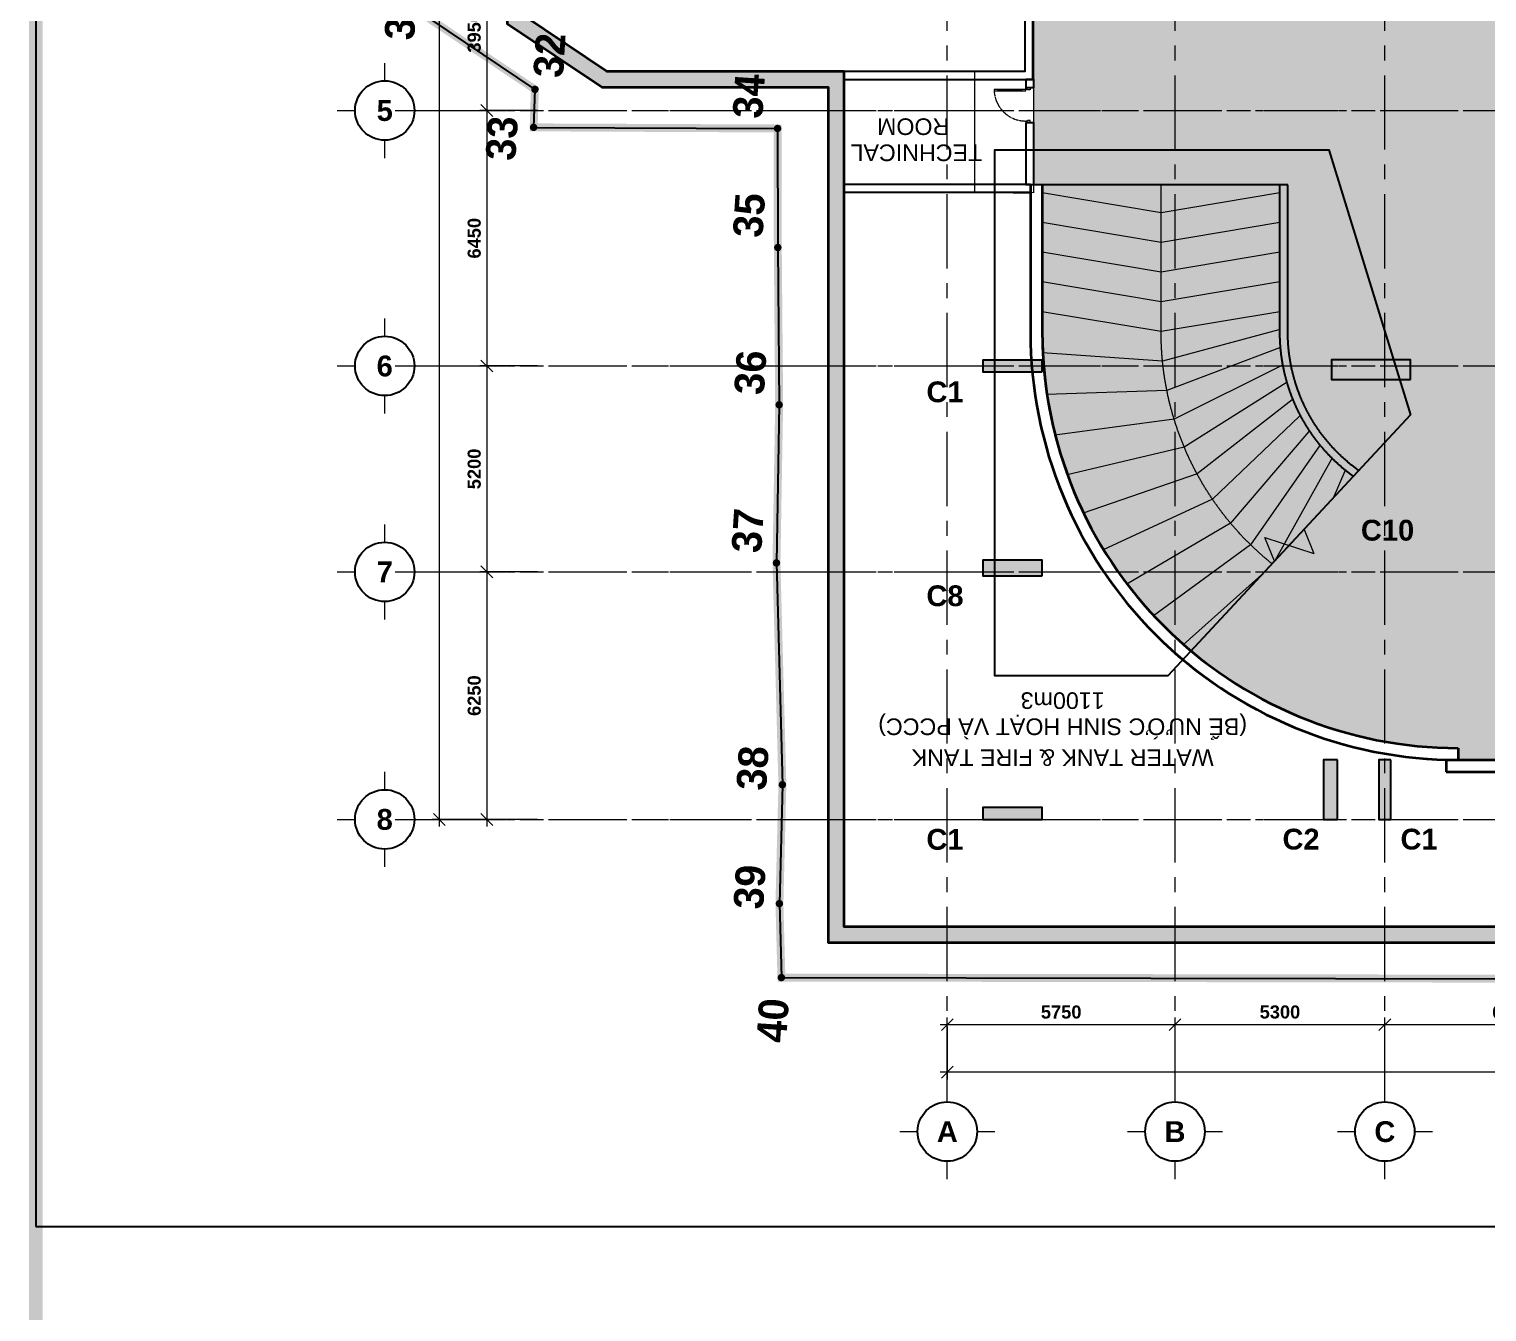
# Model space of a CAD drawing. Header units: millimetres. Extents: x -100356 to 314685, y 446 to 1273965.
# Drawn here: x 17056 to 53870, y 275825 to 308214 of the extents above; entities that cross this region are included whole.
import ezdxf
from ezdxf.enums import TextEntityAlignment as Align
from ezdxf.xclip import XClip

# ---------------------------------------------------------------- set-up
doc = ezdxf.new("R2010")
doc.units = ezdxf.units.MM
doc.header["$XCLIPFRAME"] = 2
for name, pattern in [('20180221 BF$0$b1$0$Core - tb$0$HIDDEN', [0.375, 0.25, -0.125]), ('20180221 BF$0$b2$0$Kume - Key Plan Boundary', [16, 8, -2, 4, -2]), ('20180221 BF$0$DASHDOT', [1, 0.5, -0.25, 0, -0.25]), ('20180221 BF$0$HIDDEN', [0.375, 0.25, -0.125]), ('CENTER', [2, 1.25, -0.25, 0.25, -0.25]), ('gf$0$CENTER2', [28.575, 19.05, -3.175, 3.175, -3.175]), ('gf$0$Kume - Grid Line', [10.5, 6, -1.25, 2, -1.25])]:
    doc.linetypes.add(name, pattern=pattern)
doc.layers.get('DEFPOINTS').update_dxf_attribs({"lineweight": 13})
for name, color, linetype in [('20180221 BF$0$10', 1, 'Continuous'), ('20180221 BF$0$sohieu_diem', 2, 'Continuous'), ('20180221 BF$0$TREE', 99, 'Continuous'), ('STR', 7, 'Continuous')]:
    doc.layers.add(name, color=color, linetype=linetype)
for name, color, linetype, lineweight in [('20180221 BF$0$@ color hatch', 7, 'Continuous', 13), ('20180221 BF$0$A1 - dp$0$FURNITURE', 8, 'Continuous', 5), ('20180221 BF$0$b1$0$A-_DETA----_ED', 7, 'Continuous', 9), ('20180221 BF$0$b1$0$A-_WALL----_H', 1, 'Continuous', 18), ('20180221 BF$0$b1$0$Core - tb$0$A.Concrete', 7, 'Continuous', 35), ('20180221 BF$0$b1$0$Core - tb$0$CUA', 5, 'Continuous', 9), ('20180221 BF$0$b2$0$A-_ANOT----_A', 7, 'Continuous', 5), ('20180221 BF$0$b2$0$C-_SITEBNRY_E', 1, '20180221 BF$0$b2$0$Kume - Key Plan Boundary', 100), ('20180221 BF$0$b2$0$Core - tb$0$1-thaythuong', 9, 'Continuous', 13), ('20180221 BF$0$setback', 1, 'Continuous', 13), ('20180221 BF$0$TEXT', 6, 'Continuous', 20), ('20180221 BF$0$TUONG 2', 2, 'Continuous', 25), ('20180330-Ascent Plaza-TP-Ban ve so bo$0$20180221 BF$0$Core - tb$0$A.Wall', 2, 'Continuous', 35), ('20180330-Ascent Plaza-TP-Ban ve so bo$0$20180221 BF$0$TEXT', 6, 'Continuous', 20), ('@ color hatch', 7, 'Continuous', 13), ('A.Concrete', 7, 'Continuous', 25), ('A1 - dp$0$TUONG 2', 2, 'Continuous', 25), ('gf$0$A.Axis', 251, 'gf$0$CENTER2', 13), ('LC.HA', 250, 'Continuous', 9), ('LDIM OUT', 250, 'Continuous', 13), ('LGI', 250, 'CENTER', 9), ('luoicot', 30, 'Continuous', 13), ('Text 35', 250, 'Continuous', 15)]:
    doc.layers.add(name, color=color, linetype=linetype, lineweight=lineweight)
doc.styles.add('20180221 BF$0$VAPTIMN', font='VNI-Aptima-Bold.TTF')
doc.styles.add('20180221 BF$0$VnArial', font='Font - TrueType - Arial.ttf')
doc.styles.add('20180330-Ascent Plaza-TP-Ban ve so bo$0$20180221 BF$0$VnArial', font='Font - TrueType - Arial.ttf')
doc.styles.add('ARIAL', font='Font - TrueType - Arial Bold.ttf')
doc.dimstyles.new('TL 150 OUT', dxfattribs={"dimscale": 150, "dimtxt": 2.2, "dimasz": 2, "dimexe": 1.2, "dimexo": 1.5, "dimgap": 1, "dimtad": 1, "dimdec": 0, "dimdsep": 46, "dimtxsty": 'ARIAL', "dimblk": 'OBLIQUE', "dimcen": 2, "dimdle": 1.2, "dimclrd": 256, "dimclre": 256, "dimclrt": 4, "dimaunit": 1, "dimadec": 0, "dimazin": 0, "dimtfac": 1, "dimtdec": 0, "dimtix": 1, "dimtmove": 2, "dimatfit": 3, "dimfxl": 1, "dimtolj": 1, "dimtzin": 0, "dimarcsym": 0})

# ---------------------------------------------------------------- blocks, each defined once
blk = doc.blocks.new('20180221 BF$0$b2$0$KUME - Cut Mark Symbol - Cut Mark-1823924-2nd Basement')
at = {"layer": '20180221 BF$0$b2$0$A-_ANOT----_A'}
for p, q in [((-1.83, 0), (-0.91, 1.98)), ((0.92, -1.95), (-0.91, 1.98)), ((-15, 0), (-1.83, 0)), ((1.83, 0), (15, 0)), ((1.83, 0), (0.92, -1.95))]:
    blk.add_line(p, q, dxfattribs=at)
blk = doc.blocks.new('20180221 BF$0$b2$0$KUME - Arrow - Out-543221-2nd Basement')
at = {"layer": '20180221 BF$0$b2$0$Core - tb$0$1-thaythuong'}
blk.add_hatch(color=256, dxfattribs=at).paths.add_polyline_path([(-2, 0), (0, 2), (2, 0)], flags=0)
blk = doc.blocks.new('20180221 BF$0$b2$0$KUME - Arrow - In-543223-2nd Basement')
at = {"layer": '20180221 BF$0$b2$0$Core - tb$0$1-thaythuong'}
blk.add_hatch(color=256, dxfattribs=at).paths.add_polyline_path([(-2, 0), (0, 2), (2, 0)], flags=0)
blk = doc.blocks.new('20180221 BF$0$b2$0$Family - ___-1748564-1st Basement')
at = {"layer": '20180221 BF$0$b2$0$C-_SITEBNRY_E', "lineweight": 18}
for p, q in [((112405, 50879), (61188, 50955)), ((112455, 49012), (112405, 50879)), ((112381, 46011), (112455, 49012)), ((112530, 40409), (112381, 46011)), ((112462, 36415), (112530, 40409)), ((112496, 32445), (112462, 36415)), ((112502, 29438), (112496, 32445)), ((118663, 29411), (112502, 29438)), ((118631, 28451), (118663, 29411)), ((121263, 26687), (118631, 28451))]:
    blk.add_line(p, q, dxfattribs=at)
blk = doc.blocks.new('20180221 BF$0$hientrang')
at = {"layer": '20180221 BF$0$10', "color": 1}
for p, q in [((-90121, 104815, 0), (-91714, 102077, 0)), ((-91714, 102077, 0), (-92674, 102048, 0)), ((-92674, 102048, 0), (-92312, 95898, 0)), ((-92312, 95898, 0), (-95312, 95702, 0)), ((-99272, 95417, 0), (-103263, 95232, 0)), ((-95312, 95702, 0), (-99272, 95417, 0)), ((-103263, 95232, 0), (-108843, 94729, 0)), ((-111844, 94613, 0), (-113704, 94445, 0)), ((-108843, 94729, 0), (-111844, 94613, 0)), ((-113704, 94445, 0), (-110540, 43326, 0))]:
    blk.add_line(p, q, dxfattribs=at)
at = {"layer": '20180221 BF$0$10', "color": 1, "linetype": 'Continuous'}
for p, q in [((-92312, 95898, 0), (-95312, 95702, 0)), ((-99272, 95417, 0), (-103263, 95232, 0)), ((-95312, 95702, 0), (-99272, 95417, 0)), ((-103263, 95232, 0), (-108843, 94729, 0)), ((-111844, 94613, 0), (-113704, 94445, 0)), ((-108843, 94729, 0), (-111844, 94613, 0)), ((-113704, 94445, 0), (-110540, 43326, 0))]:
    blk.add_line(p, q, dxfattribs=at)
at = {"layer": '20180221 BF$0$10', "color": 1, "linetype": 'Continuous', "elevation": 0}
blk.add_lwpolyline([(-90121, 104815), (-91714, 102077), (-92674, 102048), (-92312, 95898)], dxfattribs=at)
at = {"layer": '20180221 BF$0$setback', "color": 1, "linetype": '20180221 BF$0$DASHDOT', "ltscale": 200, "const_width": 200, "elevation": 0}
blk.add_lwpolyline([(-48586, 108443), (-61657, 107529), (-64687, 107633), (-71608, 106512), (-73129, 105984), (-73130, 105414), (-77140, 104869), (-77250, 105249), (-77680, 105219), (-77900, 105350), (-82200, 105085), (-86230, 104910), (-87270, 104902), (-90121, 104815), (-91714, 102077), (-92674, 102048), (-92312, 95898), (-95312, 95702), (-99272, 95417), (-103263, 95232), (-108843, 94729), (-111844, 94613), (-113704, 94445), (-110540, 43326)], dxfattribs=at)
at = {"layer": '20180221 BF$0$sohieu_diem', "color": 3, "const_width": 93.8, "elevation": 0}
for points in [[(-92721, 102049, 1), (-92627, 102048, 1)], [(-91761, 102077, 1), (-91667, 102077, 1)], [(-95359, 95702, 1), (-95265, 95702, 1)], [(-92359, 95898, 1), (-92265, 95898, 1)], [(-99319, 95417, 1), (-99226, 95417, 1)], [(-103310, 95232, 1), (-103216, 95232, 1)], [(-111890, 94613, 1), (-111797, 94613, 1)], [(-108890, 94729, 1), (-108796, 94729, 1)], [(-113751, 94445, 1), (-113657, 94445, 1)]]:
    blk.add_lwpolyline(points, format="xyb", close=True, dxfattribs=at)
at = {"layer": '20180221 BF$0$sohieu_diem', "color": 3, "style": '20180221 BF$0$VAPTIMN'}
for s, p in [('31', (-90682, 105203, 0)), ('33', (-93557, 102460, 0)), ('32', (-91392, 101391, 0)), ('35', (-95102, 96106, 0)), ('34', (-92101, 96302, 0)), ('36', (-99062, 95821, 0)), ('37', (-103052, 95636, 0)), ('39', (-112029, 95018, 0)), ('38', (-109029, 95134, 0)), ('40', (-115355, 94222, 0))]:
    blk.add_text(s, height=750, rotation=359.9273, dxfattribs=at).set_placement(p)
blk = doc.blocks.new('*U350')
blk.add_line((-70, 100), (-70, 700))
for points in [[(-50, 0), (-50, 800), (-90, 800), (-90, 0)], [(-50, 100), (-90, 100), (-90, 700), (-50, 700)], [(-900, -110), (-840, -110), (-840, -40), (-850, -40), (-850, 0), (-900, 0)], [(0, -110), (-60, -110), (-60, -40), (-50, -40), (-50, 0), (0, 0)]]:
    blk.add_lwpolyline(points, close=True)
at = {"linetype": '20180221 BF$0$b1$0$Core - tb$0$HIDDEN'}
blk.add_arc((-50, 0), 800, 90, 180, dxfattribs=at)
blk = doc.blocks.new('_Oblique')
at = {"color": 0, "linetype": 'ByBlock', "lineweight": -2}
blk.add_line((-0.5, -0.5), (0.5, 0.5), dxfattribs=at)
blk = doc.blocks.new('*D496')
at = {"layer": 'DEFPOINTS', "color": 0, "ltscale": 1000, "transparency": 16777216}
for p in [(2129, 24500), (3629, 24500), (2129, 20550)]:
    blk.add_point(p, dxfattribs=at)
at = {"layer": 'LDIM OUT', "lineweight": -2, "ltscale": 1000, "transparency": 16777216}
for p, q in [((3629, 20370), (3629, 24680)), ((2354, 24500), (3809, 24500)), ((2354, 20550), (3809, 20550))]:
    blk.add_line(p, q, dxfattribs=at)
at = {"layer": 'LDIM OUT', "lineweight": -2, "ltscale": 1000, "transparency": 16777216, "xscale": 300, "yscale": 300, "zscale": 300}
for p, rotation in [((3629, 24500), 90), ((3629, 20550), 270)]:
    blk.add_blockref('_Oblique', p, dxfattribs=dict(at, rotation=rotation))
at = {"layer": 'LDIM OUT', "color": 4, "ltscale": 1000, "transparency": 16777216, "insert": (3947, 22525), "char_height": 330, "attachment_point": 5, "rotation": 270, "style": 'ARIAL'}
blk.add_mtext('\\A1;3950', dxfattribs=at)
blk = doc.blocks.new('*D497')
at = {"layer": 'DEFPOINTS', "color": 0, "ltscale": 1000, "transparency": 16777216}
for p in [(2129, 30950), (3629, 30950), (2129, 24500)]:
    blk.add_point(p, dxfattribs=at)
at = {"layer": 'LDIM OUT', "lineweight": -2, "ltscale": 1000, "transparency": 16777216}
for p, q in [((2354, 30950), (3809, 30950)), ((3629, 24320), (3629, 31130)), ((2354, 24500), (3809, 24500))]:
    blk.add_line(p, q, dxfattribs=at)
at = {"layer": 'LDIM OUT', "lineweight": -2, "ltscale": 1000, "transparency": 16777216, "xscale": 300, "yscale": 300, "zscale": 300}
for p, rotation in [((3629, 30950), 90), ((3629, 24500), 270)]:
    blk.add_blockref('_Oblique', p, dxfattribs=dict(at, rotation=rotation))
at = {"layer": 'LDIM OUT', "color": 4, "ltscale": 1000, "transparency": 16777216, "insert": (3947, 27725), "char_height": 330, "attachment_point": 5, "rotation": 270, "style": 'ARIAL'}
blk.add_mtext('\\A1;6450', dxfattribs=at)
blk = doc.blocks.new('*D498')
at = {"layer": 'DEFPOINTS', "color": 0, "ltscale": 1000, "transparency": 16777216}
for p in [(2129, 36150), (3629, 36150), (2129, 30950)]:
    blk.add_point(p, dxfattribs=at)
at = {"layer": 'LDIM OUT', "lineweight": -2, "ltscale": 1000, "transparency": 16777216}
for p, q in [((2354, 36150), (3809, 36150)), ((3629, 30770), (3629, 36330)), ((2354, 30950), (3809, 30950))]:
    blk.add_line(p, q, dxfattribs=at)
at = {"layer": 'LDIM OUT', "lineweight": -2, "ltscale": 1000, "transparency": 16777216, "xscale": 300, "yscale": 300, "zscale": 300}
for p, rotation in [((3629, 36150), 90), ((3629, 30950), 270)]:
    blk.add_blockref('_Oblique', p, dxfattribs=dict(at, rotation=rotation))
at = {"layer": 'LDIM OUT', "color": 4, "ltscale": 1000, "transparency": 16777216, "insert": (3947, 33550), "char_height": 330, "attachment_point": 5, "rotation": 270, "style": 'ARIAL'}
blk.add_mtext('\\A1;5200', dxfattribs=at)
blk = doc.blocks.new('*D499')
at = {"layer": 'DEFPOINTS', "color": 0, "ltscale": 1000, "transparency": 16777216}
for p in [(2129, 42400), (3629, 42400), (2129, 36150)]:
    blk.add_point(p, dxfattribs=at)
at = {"layer": 'LDIM OUT', "lineweight": -2, "ltscale": 1000, "transparency": 16777216}
for p, q in [((2354, 42400), (3809, 42400)), ((3629, 35970), (3629, 42580)), ((2354, 36150), (3809, 36150))]:
    blk.add_line(p, q, dxfattribs=at)
at = {"layer": 'LDIM OUT', "lineweight": -2, "ltscale": 1000, "transparency": 16777216, "xscale": 300, "yscale": 300, "zscale": 300}
for p, rotation in [((3629, 42400), 90), ((3629, 36150), 270)]:
    blk.add_blockref('_Oblique', p, dxfattribs=dict(at, rotation=rotation))
at = {"layer": 'LDIM OUT', "color": 4, "ltscale": 1000, "transparency": 16777216, "insert": (3947, 39275), "char_height": 330, "attachment_point": 5, "rotation": 270, "style": 'ARIAL'}
blk.add_mtext('\\A1;6250', dxfattribs=at)
blk = doc.blocks.new('*D504')
at = {"layer": 'DEFPOINTS', "color": 0, "ltscale": 1000, "transparency": 16777216}
for p in [(-25500, 49084), (-19050, 49084), (-19050, 47584)]:
    blk.add_point(p, dxfattribs=at)
at = {"layer": 'LDIM OUT', "lineweight": -2, "ltscale": 1000, "transparency": 16777216}
for p, q in [((-25500, 48859), (-25500, 47404)), ((-19050, 48859), (-19050, 47404)), ((-25680, 47584), (-18870, 47584))]:
    blk.add_line(p, q, dxfattribs=at)
at = {"layer": 'LDIM OUT', "lineweight": -2, "ltscale": 1000, "transparency": 16777216, "xscale": 300, "yscale": 300, "zscale": 300, "rotation": 180}
blk.add_blockref('_Oblique', (-25500, 47584), dxfattribs=at)
at = {"layer": 'LDIM OUT', "lineweight": -2, "ltscale": 1000, "transparency": 16777216, "xscale": 300, "yscale": 300, "zscale": 300}
blk.add_blockref('_Oblique', (-19050, 47584), dxfattribs=at)
at = {"layer": 'LDIM OUT', "color": 4, "ltscale": 1000, "transparency": 16777216, "insert": (-22275, 47266), "char_height": 330, "attachment_point": 5, "rotation": 180, "style": 'ARIAL'}
blk.add_mtext('\\A1;6450', dxfattribs=at)
blk = doc.blocks.new('*D505')
at = {"layer": 'DEFPOINTS', "color": 0, "ltscale": 1000, "transparency": 16777216}
for p in [(-19050, 49084), (-13750, 49084), (-13750, 47584)]:
    blk.add_point(p, dxfattribs=at)
at = {"layer": 'LDIM OUT', "lineweight": -2, "ltscale": 1000, "transparency": 16777216}
for p, q in [((-19050, 48859), (-19050, 47404)), ((-13750, 48859), (-13750, 47404)), ((-19230, 47584), (-13570, 47584))]:
    blk.add_line(p, q, dxfattribs=at)
at = {"layer": 'LDIM OUT', "lineweight": -2, "ltscale": 1000, "transparency": 16777216, "xscale": 300, "yscale": 300, "zscale": 300, "rotation": 180}
blk.add_blockref('_Oblique', (-19050, 47584), dxfattribs=at)
at = {"layer": 'LDIM OUT', "lineweight": -2, "ltscale": 1000, "transparency": 16777216, "xscale": 300, "yscale": 300, "zscale": 300}
blk.add_blockref('_Oblique', (-13750, 47584), dxfattribs=at)
at = {"layer": 'LDIM OUT', "color": 4, "ltscale": 1000, "transparency": 16777216, "insert": (-16400, 47265), "char_height": 330, "attachment_point": 5, "rotation": 180, "style": 'ARIAL'}
blk.add_mtext('\\A1;5300', dxfattribs=at)
blk = doc.blocks.new('*D506')
at = {"layer": 'DEFPOINTS', "color": 0, "ltscale": 1000, "transparency": 16777216}
for p in [(-13750, 49084), (-8000, 49084), (-8000, 47584)]:
    blk.add_point(p, dxfattribs=at)
at = {"layer": 'LDIM OUT', "lineweight": -2, "ltscale": 1000, "transparency": 16777216}
for p, q in [((-13750, 48859), (-13750, 47404)), ((-8000, 48859), (-8000, 47404)), ((-13930, 47584), (-7820, 47584))]:
    blk.add_line(p, q, dxfattribs=at)
at = {"layer": 'LDIM OUT', "lineweight": -2, "ltscale": 1000, "transparency": 16777216, "xscale": 300, "yscale": 300, "zscale": 300, "rotation": 180}
blk.add_blockref('_Oblique', (-13750, 47584), dxfattribs=at)
at = {"layer": 'LDIM OUT', "lineweight": -2, "ltscale": 1000, "transparency": 16777216, "xscale": 300, "yscale": 300, "zscale": 300}
blk.add_blockref('_Oblique', (-8000, 47584), dxfattribs=at)
at = {"layer": 'LDIM OUT', "color": 4, "ltscale": 1000, "transparency": 16777216, "insert": (-10875, 47266), "char_height": 330, "attachment_point": 5, "rotation": 180, "style": 'ARIAL'}
blk.add_mtext('\\A1;5750', dxfattribs=at)
blk = doc.blocks.new('BLOCK TRUC')
for p, q in [((0, 500), (0, 800)), ((500, 0), (800, 0)), ((-800, 0), (-500, 0)), ((0, -800), (0, -500))]:
    blk.add_line(p, q)
at = {"lineweight": 25}
blk.add_circle((0, 0), 500, dxfattribs=at)
at = {"style": 'ARIAL'}
blk.add_attdef('1-2', text='', height=350, rotation=0, dxfattribs=at).set_placement((0, 0), align=Align.MIDDLE_CENTER)
blk = doc.blocks.new('*D508')
at = {"layer": 'DEFPOINTS', "color": 0, "ltscale": 1000, "transparency": 16777216}
for p in [(-49500, 49084), (-8000, 48784), (-8000, 47404)]:
    blk.add_point(p, dxfattribs=at)
at = {"layer": 'LDIM OUT', "lineweight": -2, "ltscale": 1000, "transparency": 16777216}
for p, q in [((-8000, 47629), (-8000, 48964)), ((-49680, 48784), (-7820, 48784)), ((-49500, 48859), (-49500, 48604))]:
    blk.add_line(p, q, dxfattribs=at)
at = {"layer": 'LDIM OUT', "lineweight": -2, "ltscale": 1000, "transparency": 16777216, "xscale": 300, "yscale": 300, "zscale": 300, "rotation": 180}
blk.add_blockref('_Oblique', (-49500, 48784), dxfattribs=at)
at = {"layer": 'LDIM OUT', "lineweight": -2, "ltscale": 1000, "transparency": 16777216, "xscale": 300, "yscale": 300, "zscale": 300}
blk.add_blockref('_Oblique', (-8000, 48784), dxfattribs=at)
at = {"layer": 'LDIM OUT', "color": 4, "ltscale": 1000, "transparency": 16777216, "insert": (-28750, 48466), "char_height": 330, "attachment_point": 5, "rotation": 180, "style": 'ARIAL'}
blk.add_mtext('\\A1;41500', dxfattribs=at)
blk = doc.blocks.new('*D509')
at = {"layer": 'DEFPOINTS', "color": 0, "ltscale": 1000, "transparency": 16777216}
for p in [(2129, 42400), (2129, 0), (4829, 0)]:
    blk.add_point(p, dxfattribs=at)
at = {"layer": 'LDIM OUT', "lineweight": -2, "ltscale": 1000, "transparency": 16777216}
for p, q in [((2354, 42400), (5009, 42400)), ((4829, 42580), (4829, -180)), ((2354, 0), (5009, 0))]:
    blk.add_line(p, q, dxfattribs=at)
at = {"layer": 'LDIM OUT', "lineweight": -2, "ltscale": 1000, "transparency": 16777216, "xscale": 300, "yscale": 300, "zscale": 300}
for p, rotation in [((4829, 42400), 90), ((4829, 0), 270)]:
    blk.add_blockref('_Oblique', p, dxfattribs=dict(at, rotation=rotation))
at = {"layer": 'LDIM OUT', "color": 4, "ltscale": 1000, "transparency": 16777216, "insert": (5147, 21200), "char_height": 330, "attachment_point": 5, "rotation": 270, "style": 'ARIAL'}
blk.add_mtext('\\A1;42400', dxfattribs=at)
blk = doc.blocks.new('*U573')
at = {"layer": '20180221 BF$0$b1$0$A-_DETA----_ED', "elevation": 0}
blk.add_lwpolyline([(500, -3000), (0, 0), (500, 3000)], dxfattribs=at)
blk = doc.blocks.new('*U574')
at = {"layer": '20180221 BF$0$TUONG 2', "color": 0, "linetype": 'ByBlock', "lineweight": -2}
for p, rotation in [((-23301, -15980, 0), 90.00000000000121), ((-23301, -16730, 0), 90.00000000000121), ((-23301, -17480, 0), 90.00000000000121), ((-23301, -18230, 0), 90.00000000000121), ((-23301, -18980, 0), 90.00000000000121), ((-23265, -19729, 0), 95.575925440273), ((-23155, -20470, 0), 101.3055033915811), ((-22972, -21197, 0), 107.0350813428893), ((-22716, -21902, 0), 112.7646592941976), ((-22392, -22578, 0), 118.4942372455057), ((-22002, -23218, 0), 124.2238151968139), ((-21550, -23816, 0), 129.9533931481221), ((-21040, -24366, 0), 135.6829710994303), ((-20479, -24863, 0), 141.4125490507385), ((-19870, -25300, 0), 147.1421270020466), ((-19221, -25675, 0), 152.8717049533548), ((-18537, -25983, 0), 158.6012829046629), ((-17826, -26221, 0), 164.3308608559709), ((-17095, -26388, 0), 170.060438807279), ((-16351, -26480, 0), 175.7900167585872), ((-15602, -26500, 0), 180), ((-14852, -26500, 0), 180), ((-14102, -26500, 0), 180), ((-13352, -26500, 0), 180), ((-12602, -26500, 0), 180), ((-11852, -26500, 0), 180), ((-11102, -26500, 0), 180), ((-10352, -26500, 0), 180), ((-9602, -26500, 0), 180), ((-8852, -26500, 0), 180), ((-8102, -26500, 0), 180), ((-7352, -26500, 0), 180), ((-6602, -26500, 0), 180), ((-5852, -26500, 0), 180), ((-5102, -26500, 0), 180), ((-4352, -26500, 0), 180), ((-3602, -26500, 0), 180), ((-2852, -26500, 0), 180), ((-2102, -26500, 0), 180)]:
    blk.add_blockref('*U573', p, dxfattribs=dict(at, rotation=rotation))
blk = doc.blocks.new('ramp')
at = {"layer": '20180221 BF$0$b1$0$A-_DETA----_ED', "elevation": 0}
blk.add_lwpolyline([(-2102, -26500), (-15801, -26500, -0.414214), (-23301, -19000), (-23301, -15277)], format="xyb", dxfattribs=at)
at = {"layer": '20180221 BF$0$TUONG 2', "ltscale": 0.5, "elevation": 0}
for points in [[(-26601, -15266), (-20101, -15266)], [(-2102, -23300), (-2100, -29800)]]:
    blk.add_lwpolyline(points, dxfattribs=at)
for points in [[(-2102, -29500), (-15801, -29500, -0.414214), (-26301, -19000), (-26301, -15266)], [(-2102, -23500), (-15801, -23500, -0.414214), (-20301, -19000), (-20301, -15277)], [(-2102, -23300), (-15801, -23300, -0.414214), (-20101, -19000), (-20101, -15277)]]:
    blk.add_lwpolyline(points, format="xyb", dxfattribs=at)
at = {"layer": '20180221 BF$0$TUONG 2'}
blk.add_blockref('*U574', (0, 0), dxfattribs=at)
blk = doc.blocks.new('X-GRID')
at = {"layer": 'LGI', "ltscale": 1500}
for p, q in [((-19050, 49486.8), (-19050, -7272.6)), ((-13750, 49486.8), (-13750, -7272.6)), ((-8000, 49486.8), (-8000, -7272.6)), ((5008.8, 42400), (-57318.6, 42400)), ((5008.8, 36150), (-57318.6, 36150)), ((5008.8, 30950), (-57318.6, 30950)), ((5008.8, 24500), (-57318.6, 24500))]:
    blk.add_line(p, q, dxfattribs=at)
at = {"xscale": 1.5, "yscale": 1.5, "zscale": 1.5, "rotation": 180}
for p, values in [((-19050, 50284), {'1-2': 'C'}), ((-13750, 50284), {'1-2': 'B'}), ((-8000, 50284), {'1-2': 'A'}), ((6208.8, 42400), {'1-2': '8'}), ((6208.8, 36150), {'1-2': '7'}), ((6208.8, 30950), {'1-2': '6'}), ((6208.8, 24500), {'1-2': '5'})]:
    blk.add_blockref('BLOCK TRUC', p, dxfattribs=at).add_auto_attribs(values)
at = {"layer": 'LDIM OUT', "ltscale": 1000}
for base, p1, p2, picture, middle in [((-8000, 48784), (-49500, 49084), (-8000, 47404), '*D508', (-28750, 48465.5)), ((-19050, 47584), (-25500, 49084), (-19050, 49084), '*D504', (-22275, 47265.5)), ((-13750, 47584), (-19050, 49084), (-13750, 49084), '*D505', (-16400, 47265.4)), ((-8000, 47584), (-13750, 49084), (-8000, 49084), '*D506', (-10875, 47265.5))]:
    dim = blk.add_linear_dim(base=base, p1=p1, p2=p2, dimstyle='TL 150 OUT', override={"dimtad": 4}, dxfattribs=at)
    dim.commit()
    dim.dimension.update_dxf_attribs({"geometry": picture, "text_midpoint": middle})
for base, p1, p2, picture, middle in [((3628.8, 42400), (2128.8, 36150), (2128.8, 42400), '*D499', (3947.3, 39275)), ((4828.8, 0), (2128.8, 42400), (2128.8, 0), '*D509', (5147.3, 21200)), ((3628.8, 36150), (2128.8, 30950), (2128.8, 36150), '*D498', (3947.3, 33550)), ((3628.8, 30950), (2128.8, 24500), (2128.8, 30950), '*D497', (3947.3, 27725)), ((3628.8, 24500), (2128.8, 20550), (2128.8, 24500), '*D496', (3947.4, 22525))]:
    dim = blk.add_linear_dim(base=base, p1=p1, p2=p2, angle=90, dimstyle='TL 150 OUT', override={"dimtad": 4}, dxfattribs=at)
    dim.commit()
    dim.dimension.update_dxf_attribs({"geometry": picture, "text_midpoint": middle})
blk = doc.blocks.new('A$C60262ED2')
at = {"layer": 'LC.HA'}
h = blk.add_hatch(color=256, dxfattribs=at)
h.dxf.hatch_style = 1
h.paths.add_polyline_path([(17808, 20384), (17808, 20684), (16308, 20684), (16308, 20384)])
h = blk.add_hatch(color=256, dxfattribs=at)
h.dxf.hatch_style = 1
h.paths.add_polyline_path([(27108, 20188), (27108, 20688), (25108, 20688), (25108, 20188)])
h = blk.add_hatch(color=256, dxfattribs=at)
h.dxf.hatch_style = 1
h.paths.add_polyline_path([(17808, 15234), (17808, 15634), (16308, 15634), (16308, 15234)])
h = blk.add_hatch(color=256, dxfattribs=at)
h.dxf.hatch_style = 1
h.paths.add_polyline_path([(25259, 10584), (24909, 10584), (24909, 9084), (25259, 9084)])
h = blk.add_hatch(color=256, dxfattribs=at)
h.dxf.hatch_style = 1
h.paths.add_polyline_path([(26609, 10584), (26309, 10584), (26309, 9084), (26609, 9084)])
h = blk.add_hatch(color=256, dxfattribs=at)
h.dxf.hatch_style = 1
h.paths.add_polyline_path([(17808, 9084), (17808, 9384), (16308, 9384), (16308, 9084)])
at = {"layer": 'STR', "ltscale": 1000, "elevation": 0}
for points in [[(17808, 20384), (17808, 20684), (16308, 20684), (16308, 20384)], [(27108, 20188), (27108, 20688), (25108, 20688), (25108, 20188)], [(17808, 15234), (17808, 15634), (16308, 15634), (16308, 15234)], [(25259, 10584), (24909, 10584), (24909, 9084), (25259, 9084)], [(26609, 10584), (26309, 10584), (26309, 9084), (26609, 9084)], [(17808, 9084), (17808, 9384), (16308, 9384), (16308, 9084)]]:
    blk.add_lwpolyline(points, close=True, dxfattribs=at)
at = {"rotation": 180}
blk.add_blockref('X-GRID', (7409, 51484, 0), dxfattribs=at)
at = {"layer": 'Text 35', "ltscale": 1000, "style": 'ARIAL'}
for s, p in [('C1', (14882, 19618, 0)), ('C10', (25854, 16124, 0)), ('C8', (14881, 14468, 0)), ('C1', (14881, 8318, 0)), ('C2', (23874, 8323, 0)), ('C1', (26854, 8323, 0))]:
    blk.add_text(s, height=525, dxfattribs=at).set_placement(p)
blk = doc.blocks.new('column')
at = {"layer": 'luoicot', "ltscale": 0.5}
blk.add_blockref('A$C60262ED2', (-47109, -40384, 0), dxfattribs=at)

msp = doc.modelspace()

# ---------------------------------------------------------------- hatches: boundary and pattern name
at = {"layer": '20180221 BF$0$b1$0$A-_WALL----_H'}
h = msp.add_hatch(color=250, dxfattribs=at)
h.paths.add_polyline_path([(29140.7, 333715.3), (83338.5, 333715.3), (84916, 322600), (115531.1, 329953.9), (117417.3, 324097.5), (137970.3, 330717), (139564.1, 325268.3), (145578.1, 304707.7), (84657.1, 297401.1), (86145.9, 285144.4), (37240.3, 285144.4), (37240.3, 306744.8), (31526.6, 306744.8), (29140.7, 308343.6)])
h.paths.add_polyline_path([(29540.7, 333315.3), (82991.2, 333315.3), (84581.7, 322108.4), (115264.1, 329478.4), (117159.2, 323594.2), (137701.7, 330210.3), (139180.2, 325156), (145061.6, 305048.7), (84211.7, 297750.6), (85694.4, 285544.4), (37640.3, 285544.4), (37640.3, 307144.8), (31648.3, 307144.8), (29540.7, 308557.1)], flags=16)
at = {"layer": '@ color hatch', "ltscale": 0.5}
h = msp.add_hatch(color=252, dxfattribs=at)
h.dxf.hatch_style = 1
edge = h.paths.add_edge_path()
edge.add_line((29540.6, 333315.3), (29540.6, 319459.8))
edge.add_line((29540.6, 319459.8), (32244.4, 319451.9))
edge.add_line((32244.4, 319451.9), (32244.4, 321359.9))
edge.add_line((32244.4, 321359.9), (36088.6, 321359.9))
edge.add_line((36088.6, 321359.9), (36088.6, 318025))
edge.add_line((36088.6, 318025), (42425.5, 318025))
edge.add_line((42425.5, 318025), (42425.5, 304294.4))
edge.add_line((42425.5, 304294.4), (42643.5, 304294.4))
edge.add_line((42643.5, 304294.4), (42643.5, 300559.8))
edge.add_arc((53143.5, 300559.8), 10500, 180, 270)
edge.add_line((53143.5, 290059.8), (53143.5, 289759.8))
edge.add_line((53143.5, 289759.8), (66842.4, 289759.8))
edge.add_line((66842.4, 289759.8), (66842.4, 285544.4))
edge.add_line((66842.4, 285544.4), (85694.2, 285544.4))
edge.add_line((85694.2, 285544.4), (84230, 297752.8))
edge.add_line((84230, 297752.8), (145061.4, 305048.7))
edge.add_line((145061.4, 305048.7), (137701.6, 330210.3))
edge.add_line((137701.6, 330210.3), (117159, 323594.2))
edge.add_line((117159, 323594.2), (115263.9, 329478.4))
edge.add_line((115263.9, 329478.4), (84581.5, 322108.4))
edge.add_line((84581.5, 322108.4), (82991, 333315.3))
edge.add_line((82991, 333315.3), (79044.2, 333315.3))
edge.add_line((79044.2, 333315.3), (79044.2, 329159.8))
edge.add_line((79044.2, 329159.8), (72890.8, 329159.8))
edge.add_line((72890.8, 329159.8), (72890.8, 333315.4))
edge.add_line((72890.8, 333315.4), (29540.6, 333315.3))
h.paths.add_polyline_path([(106186.1, 316249.6), (105230.1, 324195), (110701.6, 325624.6), (112252.7, 324676.9), (113166.7, 317090.6)], flags=16)
h.paths.add_polyline_path([(63470.6, 303338.6), (68944.2, 303338.7), (68944.2, 308376.9), (71340.6, 308376.9), (71340.6, 319559.9), (66242.8, 319559.8), (66242.8, 317159.8), (63472.9, 317159.8), (63472.9, 316959.8)], flags=16)
h.paths.add_polyline_path([(126157.7, 319989.4), (125778.5, 323155.5), (131668.6, 325271.6), (134228.4, 325576), (134501.2, 323298.8), (134774, 321021.5)], flags=16)

# ---------------------------------------------------------------- linework, layer by layer
at = {"layer": '20180221 BF$0$@ color hatch', "color": 7, "linetype": '20180221 BF$0$HIDDEN', "ltscale": 1000, "const_width": 30, "elevation": 0}
msp.add_lwpolyline([(115264.1, 329478.4), (84581.7, 322108.4), (82991.2, 333315.3), (79044.4, 333315.3), (79044.4, 329159.8), (72890.9, 329159.8), (72890.9, 333315.4), (29540.7, 333315.3), (29540.7, 319459.8), (32244.6, 319451.9), (32244.6, 321359.9), (36088.8, 321359.9), (36088.8, 318025), (42425.7, 318025), (42425.7, 304294.4), (42643.7, 304294.4), (42643.7, 300559.8, 0.4142136), (53143.7, 290059.8), (53143.7, 289759.8), (66842.6, 289759.8), (66842.6, 285544.4), (85694.4, 285544.4), (84230.2, 297752.8), (145061.6, 305048.7)], format="xyb", dxfattribs=at)
msp.add_lwpolyline([(29540.7, 319451.9), (32244.6, 319451.9), (32244.6, 321359.9), (36088.8, 321359.9), (36088.8, 318025), (42425.7, 318025), (42425.7, 304088.8), (37640.3, 304088.8)], dxfattribs=at)
msp.add_lwpolyline([(29540.7, 319259.8), (29540.7, 308557.1), (31648.3, 307144.8), (42201.6, 307144.8), (42201.6, 309959.9), (35888.8, 309959.9), (35885.1, 311755), (35885.1, 319259.8)], close=True, dxfattribs=at)
msp.add_lwpolyline([(37640.3, 304088.8), (42340, 304088.8), (42343.7, 300548.7, 0.4057998), (52843.7, 289764), (52843.7, 289463.9), (64039, 289463.9), (64039, 285544.4), (37640.3, 285544.4)], format="xyb", close=True, dxfattribs=at)
at = {"layer": '20180221 BF$0$A1 - dp$0$FURNITURE', "ltscale": 0.5, "elevation": 0}
msp.add_lwpolyline([(40940.4, 304083.9), (40940.4, 307139.5)], dxfattribs=at)
at = {"layer": '20180221 BF$0$b1$0$Core - tb$0$A.Concrete', "elevation": 0}
for points in [[(29140.7, 333715.3), (83338.5, 333715.3), (84916, 322600), (115531.1, 329953.9), (117417.3, 324097.5), (137970.3, 330717), (139564.1, 325268.3), (145578.1, 304707.7), (84657.1, 297401.1), (86145.9, 285144.4), (37240.3, 285144.4), (37240.3, 306744.8), (31526.6, 306744.8), (29140.7, 308343.6)], [(29540.7, 333315.3), (82991.2, 333315.3), (84581.7, 322108.4), (115264.1, 329478.4), (117159.2, 323594.2), (137701.7, 330210.3), (139180.2, 325156), (145061.6, 305048.7), (84211.7, 297750.6), (85694.4, 285544.4), (37640.3, 285544.4), (37640.3, 307144.8), (31648.3, 307144.8), (29540.7, 308557.1)]]:
    msp.add_lwpolyline(points, close=True, dxfattribs=at)
at = {"layer": '20180221 BF$0$TUONG 2', "ltscale": 0.5}
for p, q in [((41905.4, 304088.9, 0), (42380.8, 304088.9, 0)), ((37640.4, 294710, 0), (37640.4, 294380, 0))]:
    msp.add_line(p, q, dxfattribs=at)
at = {"layer": '20180221 BF$0$TUONG 2', "ltscale": 0.5, "elevation": 0}
for points in [[(42225.7, 306944.8), (42225.7, 306744.8), (42425.7, 306744.8), (42425.7, 306944.8)], [(42225.7, 305844.8), (42225.7, 304294.4), (42425.7, 304294.4), (42425.7, 305844.8)], [(42343.7, 304294.4), (37640.3, 304294.4), (37640.3, 304094.4), (42343.7, 304094.4)]]:
    msp.add_lwpolyline(points, close=True, dxfattribs=at)
for points in [[(42340, 304297.5), (42340, 300562.9, 0.3742409), (51650.3, 289866.1, 0.3742409)], [(42640, 304297.5), (42640, 300562.9, 0.368774), (51492.2, 290193, 0.368774)]]:
    msp.add_lwpolyline(points, format="xyb", dxfattribs=at)
at = {"layer": '20180330-Ascent Plaza-TP-Ban ve so bo$0$20180221 BF$0$Core - tb$0$A.Wall', "ltscale": 0.5, "elevation": 0}
for points in [[(42343.7, 304294.4), (42343.7, 300559.8, 0.4142136), (53143.7, 289759.8), (66842.6, 289759.8)], [(42643.7, 304294.4), (42643.7, 300559.8, 0.4142136), (53143.7, 290059.8)], [(52843.7, 289463.9, 0.0067577), (53143.7, 289459.8), (66842.6, 289459.8)]]:
    msp.add_lwpolyline(points, format="xyb", dxfattribs=at)
for points in [[(52843.7, 289764), (52843.7, 289463.9)], [(53143.7, 290059.8), (53143.7, 289759.8)]]:
    msp.add_lwpolyline(points, dxfattribs=at)
at = {"layer": 'A1 - dp$0$TUONG 2', "ltscale": 0.5, "elevation": 0}
msp.add_lwpolyline([(42401.6, 309959.9), (42201.6, 309959.9), (42201.6, 307144.8), (37640.3, 307144.8), (37640.3, 306944.8), (42401.6, 306944.8)], close=True, dxfattribs=at)
at = {"layer": 'DEFPOINTS', "const_width": 345.1, "elevation": 0}
msp.add_lwpolyline([(17228.7, 265975.5), (17228.7, 366757.2), (159772.7, 366757.2), (159772.7, 265975.5)], close=True, dxfattribs=at)
at = {"layer": 'gf$0$A.Axis', "linetype": 'gf$0$Kume - Grid Line', "lineweight": 9, "ltscale": 100}
for p, q in [((26299.5, 306159.8, 0), (89559.5, 306159.8, 0)), ((26299.5, 299709.8, 0), (89559.5, 299709.8, 0)), ((26299.5, 294509.8, 0), (89559.5, 294509.8, 0)), ((26299.5, 288259.8, 0), (89559.5, 288259.8, 0))]:
    msp.add_line(p, q, dxfattribs=at)

# ---------------------------------------------------------------- block references
at = {"layer": '20180221 BF$0$b1$0$Core - tb$0$CUA', "rotation": 89.99999999999999}
msp.add_blockref('*U350', (42225.7, 306744.8, 0), dxfattribs=at)
at = {"layer": '20180221 BF$0$b2$0$A-_ANOT----_A', "xscale": 300, "yscale": 300, "zscale": 300}
for name, p, rotation in [('20180221 BF$0$b2$0$KUME - Arrow - In-543223-2nd Basement', (44338.8, 305502.1, 0), 180), ('20180221 BF$0$b2$0$KUME - Cut Mark Symbol - Cut Mark-1823924-2nd Basement', (48880.8, 295180.1, 0), 227.0869114460696)]:
    msp.add_blockref(name, p, dxfattribs=dict(at, rotation=rotation))
msp.add_blockref('20180221 BF$0$b2$0$KUME - Arrow - Out-543221-2nd Basement', (47923.8, 304873.5, 0), dxfattribs=at)
msp.add_blockref('20180221 BF$0$b2$0$KUME - Arrow - Out-543221-2nd Basement', (47923.8, 304873.5, 0), dxfattribs=at)
at = {"layer": '20180221 BF$0$b2$0$C-_SITEBNRY_E', "lineweight": 18, "rotation": 180}
msp.add_blockref('20180221 BF$0$b2$0$Family - ___-1748564-1st Basement', (148459.1, 335145, 0), dxfattribs=at)
at = {"layer": '20180221 BF$0$TREE'}
ref = msp.add_blockref('20180221 BF$0$hientrang', (137502.3, 391767.9, 0), dxfattribs=dict(at, rotation=86.37342821610302))
XClip(ref).set_block_clipping_path([(-121163.6677206126, 112835.5373194454), (-112147.2811558732, -29423.0062568703), (-23551.8986045148, -23807.8059542924), (-32568.2851692542, 118450.7376220233)])
at = {"layer": '20180221 BF$0$TUONG 2'}
ref = msp.add_blockref('ramp', (68944.4, 319559.9, 0), dxfattribs=at)
XClip(ref).set_block_clipping_path([(-16999.5722505093, -21084.0472529643), (-23127.5659793625, -27675.5336452082), (-27501.2479535319, -27675.5336452082), (-27501.2479535319, -14393.7000116125), (-19061.970387884, -14393.7000116125)])
at = {"layer": 'A.Concrete'}
msp.add_blockref('column', (71944.3, 319559.8, 0), dxfattribs=at)

# ---------------------------------------------------------------- texts
at = {"layer": '20180221 BF$0$TEXT', "insert": (39462.6, 304882.7, 0), "char_height": 420, "width": 10564.245, "attachment_point": 2, "rotation": 180, "line_spacing_factor": 0.941778, "style": '20180221 BF$0$VnArial'}
msp.add_mtext('TECHNICAL\\P ROOM', dxfattribs=at)
at = {"layer": '20180330-Ascent Plaza-TP-Ban ve so bo$0$20180221 BF$0$TEXT', "char_height": 420, "width": 10564.245, "attachment_point": 2, "rotation": 180, "line_spacing_factor": 0.941778, "style": '20180330-Ascent Plaza-TP-Ban ve so bo$0$20180221 BF$0$VnArial'}
for s, insert in [('(BỂ NƯỚC SINH HOẠT VÀ PCCC)\\P1100m3', (43157.1, 290389.7, 0)), ('WATER TANK & FIRE TANK', (43157.1, 289609, 0))]:
    msp.add_mtext(s, dxfattribs=dict(at, insert=insert))

doc.saveas('drawing.dxf')
